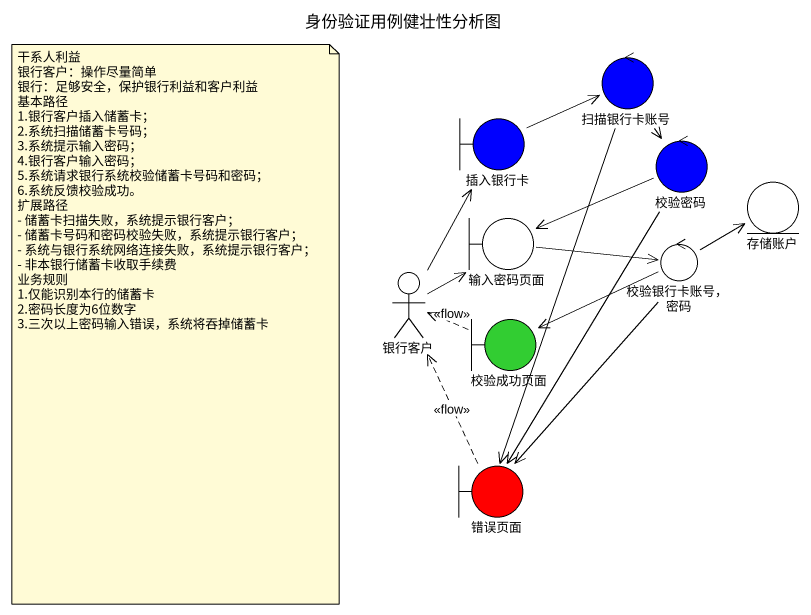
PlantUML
@startuml
title 身份验证用例健壮性分析图
control 扫描银行卡账号 #0000FF
boundary 插入银行卡 #0000FF
control 校验密码 #0000FF
entity 存储账户
boundary 输入密码页面
control "校验银行卡账号，密码" as 校验银行卡账号_密码
actor 银行客户
boundary 校验成功页面 #32CD32
boundary 错误页面 #FF0000
扫描银行卡账号 --> 校验密码
扫描银行卡账号 --> 错误页面
插入银行卡 -right-> 扫描银行卡账号
校验密码 -left-> 输入密码页面
校验密码 --> 错误页面
输入密码页面 -right-> 校验银行卡账号_密码
校验银行卡账号_密码 -up-> 存储账户
校验银行卡账号_密码 -left-> 校验成功页面
校验银行卡账号_密码 --> 错误页面
银行客户 -up-> 插入银行卡
银行客户 -up-> 输入密码页面
校验成功页面 .left.> 银行客户 : <<flow>>
错误页面 .up.> 银行客户 : <<flow>>
note as N1
  干系人利益
  银行客户：操作尽量简单
  银行：足够安全，保护银行利益和客户利益
  基本路径
  1.银行客户插入储蓄卡；
  2.系统扫描储蓄卡号码；
  3.系统提示输入密码；
  4.银行客户输入密码；
  5.系统请求银行系统校验储蓄卡号码和密码；
  6.系统反馈校验成功。
  扩展路径
  - 储蓄卡扫描失败，系统提示银行客户；
  - 储蓄卡号码和密码校验失败，系统提示银行客户；
  - 系统与银行系统网络连接失败，系统提示银行客户；
  - 非本银行储蓄卡收取手续费
  业务规则
  1.仅能识别本行的储蓄卡
  2.密码长度为6位数字
  3.三次以上密码输入错误，系统将吞掉储蓄卡
end note
@enduml
